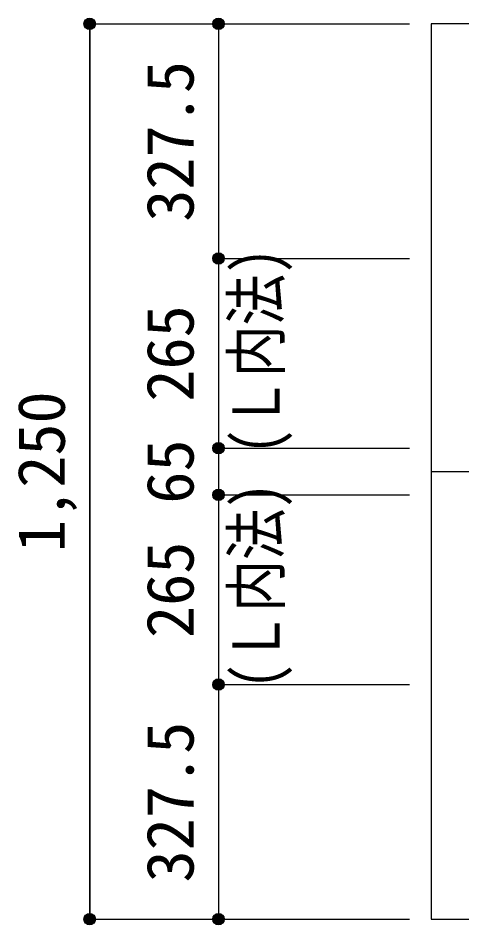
# Model space of a CAD drawing. Units: millimetres at full size, sheet at 1:30. Extents: x -5973 to 5954, y -4195 to 4201.
# Drawn here: x -650 to -29, y -2375 to -1109 of the extents above; entities that cross this region are included whole.
import ezdxf
from ezdxf.enums import TextEntityAlignment as Align

# ---------------------------------------------------------------- set-up
doc = ezdxf.new("R2010")
doc.units = ezdxf.units.MM
doc.header["$LTSCALE"] = 30
doc.header["$PDMODE"] = 32
doc.header["$PDSIZE"] = 15
doc.linetypes.add('CHAIN1', pattern=[8, 5, -1, 1, -1])
for name, color, linetype in [('0-1_躯体線', 2, 'Continuous'), ('0-7_文字', 4, 'Continuous'), ('0-D_寸法', 4, 'Continuous')]:
    doc.layers.add(name, color=color, linetype=linetype)
doc.styles.add('ＭＳ ゴシック', font='')
doc.styles.get('ＭＳ ゴシック').set_extended_font_data('MS Gothic')

msp = doc.modelspace()

# ---------------------------------------------------------------- linework, layer by layer
at = {"layer": '0-1_躯体線'}
for p, q in [((1577.44, -1117.16), (-72.56, -1117.16)), ((-72.56, -1117.16), (-72.56, -2367.16)), ((-72.56, -2367.16), (213.94, -2367.16))]:
    msp.add_line(p, q, dxfattribs=at)
at = {"layer": '0-D_寸法'}
for p, q in [((-549.6, -1117.16), (-369.6, -1117.16)), ((-549.6, -1117.16), (-369.6, -1117.16)), ((-549.6, -1117.16), (-549.6, -2367.16)), ((-369.6, -1117.16), (-369.6, -1444.66)), ((-369.6, -1117.16), (-102.56, -1117.16)), ((-369.6, -1444.66), (-102.56, -1444.66)), ((-369.6, -1444.66), (-369.6, -1709.66)), ((-369.6, -1709.66), (-102.56, -1709.66)), ((-369.6, -1709.66), (-369.6, -1774.66)), ((-369.6, -1774.66), (-102.56, -1774.66)), ((-369.6, -1774.66), (-369.6, -2039.66)), ((-369.6, -2039.66), (-102.56, -2039.66)), ((-369.6, -2039.66), (-369.6, -2367.16)), ((-549.6, -2367.16), (-369.6, -2367.16)), ((-369.6, -2367.16), (-102.56, -2367.16)), ((-369.6, -2367.16), (-102.56, -2367.16))]:
    msp.add_line(p, q, dxfattribs=at)
at = {"layer": '0-D_寸法', "linetype": 'CHAIN1'}
msp.add_line((-72.56, -1742.16), (1177.44, -1742.16), dxfattribs=at)
at = {"layer": '0-D_寸法'}
msp.add_lwpolyline([(-549.6, -2367.16), (-549.6, -1117.16), (-549.6, -2367.16)], dxfattribs=at)
for centre, radius in [((-549.6, -1117.16), 8), ((-549.6, -1117.16), 7.2), ((-549.6, -1117.16), 6.4), ((-549.6, -1117.16), 5.6), ((-549.6, -1117.16), 4.8), ((-549.6, -1117.16), 4), ((-549.6, -1117.16), 3.2), ((-369.6, -1117.16), 8), ((-369.6, -1117.16), 7.2), ((-369.6, -1117.16), 6.4), ((-369.6, -1117.16), 5.6), ((-369.6, -1117.16), 4.8), ((-369.6, -1117.16), 4), ((-369.6, -1117.16), 3.2), ((-549.6, -1117.16), 2.4), ((-549.6, -1117.16), 1.6), ((-549.6, -1117.16), 0.8), ((-369.6, -1117.16), 2.4), ((-369.6, -1117.16), 1.6), ((-369.6, -1117.16), 0.8), ((-369.6, -1444.66), 8), ((-369.6, -1444.66), 7.2), ((-369.6, -1444.66), 6.4), ((-369.6, -1444.66), 5.6), ((-369.6, -1444.66), 4.8), ((-369.6, -1444.66), 4), ((-369.6, -1444.66), 3.2), ((-369.6, -1444.66), 2.4), ((-369.6, -1444.66), 1.6), ((-369.6, -1444.66), 0.8), ((-369.6, -1709.66), 8), ((-369.6, -1709.66), 7.2), ((-369.6, -1709.66), 6.4), ((-369.6, -1709.66), 5.6), ((-369.6, -1709.66), 4.8), ((-369.6, -1709.66), 4), ((-369.6, -1709.66), 3.2), ((-369.6, -1709.66), 2.4), ((-369.6, -1709.66), 1.6), ((-369.6, -1709.66), 0.8), ((-369.6, -1774.66), 8), ((-369.6, -1774.66), 7.2), ((-369.6, -1774.66), 6.4), ((-369.6, -1774.66), 5.6), ((-369.6, -1774.66), 4.8), ((-369.6, -1774.66), 4), ((-369.6, -1774.66), 3.2), ((-369.6, -1774.66), 2.4), ((-369.6, -1774.66), 1.6), ((-369.6, -1774.66), 0.8), ((-369.6, -2039.66), 8), ((-369.6, -2039.66), 7.2), ((-369.6, -2039.66), 6.4), ((-369.6, -2039.66), 5.6), ((-369.6, -2039.66), 4.8), ((-369.6, -2039.66), 4), ((-369.6, -2039.66), 3.2), ((-369.6, -2039.66), 2.4), ((-369.6, -2039.66), 1.6), ((-369.6, -2039.66), 0.8), ((-549.6, -2367.16), 8), ((-549.6, -2367.16), 7.2), ((-549.6, -2367.16), 6.4), ((-549.6, -2367.16), 5.6), ((-549.6, -2367.16), 4.8), ((-549.6, -2367.16), 4), ((-549.6, -2367.16), 3.2), ((-549.6, -2367.16), 2.4), ((-549.6, -2367.16), 1.6), ((-549.6, -2367.16), 0.8), ((-369.6, -2367.16), 8), ((-369.6, -2367.16), 7.2), ((-369.6, -2367.16), 6.4), ((-369.6, -2367.16), 5.6), ((-369.6, -2367.16), 4.8), ((-369.6, -2367.16), 4), ((-369.6, -2367.16), 3.2), ((-369.6, -2367.16), 2.4), ((-369.6, -2367.16), 1.6), ((-369.6, -2367.16), 0.8)]:
    msp.add_circle(centre, radius, dxfattribs=at)
at = {"layer": '0-D_寸法', "color": 7}
for p in [(-549.6, -1117.16), (-369.6, -1117.16), (-369.6, -1444.66), (-369.6, -1709.66), (-369.6, -1774.66), (-369.6, -2039.66), (-549.6, -2367.16), (-369.6, -2367.16)]:
    msp.add_point(p, dxfattribs=at)

# ---------------------------------------------------------------- texts
at = {"layer": '0-7_文字', "style": 'ＭＳ ゴシック', "width": 0.8}
for p in [(-264.23, -1718.21), (-264.23, -2045.72)]:
    msp.add_text('(Ｌ内法)', height=65.98, rotation=90, dxfattribs=at).set_placement(p, align=Align.BOTTOM_LEFT)
at = {"layer": '0-D_寸法', "style": 'ＭＳ ゴシック'}
for s, p in [('327.5', (-384.6, -1393.41)), ('265', (-384.6, -1644.66)), ('1,250', (-564.6, -1854.66)), ('65', (-384.6, -1787.16)), ('265', (-384.6, -1974.66)), ('327.5', (-384.6, -2315.91))]:
    msp.add_text(s, height=65.98, rotation=90, dxfattribs=at).set_placement(p, align=Align.BOTTOM_LEFT)

doc.saveas('drawing.dxf')
